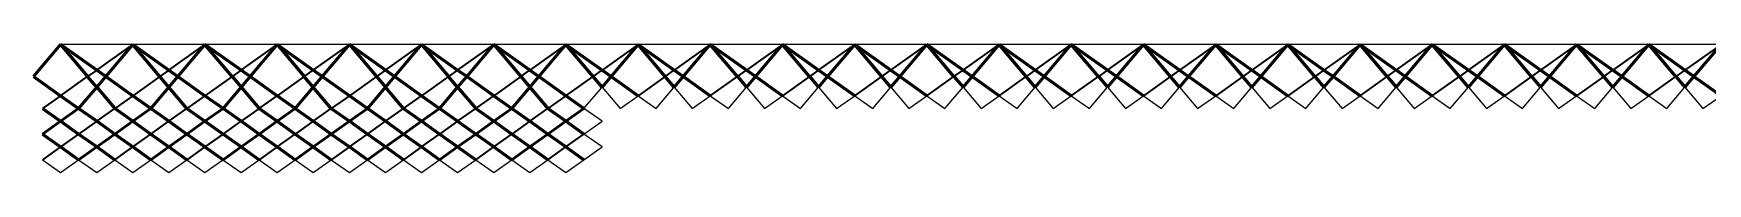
# Model space of a CAD drawing. Header units: millimetres. Extents: x 0 to 143, y 53 to 59.
# Drawn here: x 0.4 to 71.6, y 53.5 to 58.9 of the extents above; entities that cross this region are included whole.
import ezdxf

# ---------------------------------------------------------------- set-up
doc = ezdxf.new("R2010")
doc.units = ezdxf.units.MM
doc.layers.add('Concrete bases', color=2, linetype='Continuous')
for name, color, linetype, lineweight in [('Tendons 1 internal', 50, 'Continuous', 50), ('Tendons 2 external', 201, 'Continuous', 35), ('Tendons 3 middle', 170, 'Continuous', 60)]:
    doc.layers.add(name, color=color, linetype=linetype, lineweight=lineweight)

msp = doc.modelspace()

# ---------------------------------------------------------------- linework, layer by layer
at = {"layer": 'Concrete bases'}
for points in [[(1.535, 58.948), (0.383, 57.584), (1.535, 56.765), (2.686, 57.584)], [(4.605, 58.948), (1.535, 58.948), (3.07, 57.857)], [(1.535, 58.948), (2.686, 57.584), (3.07, 57.857)], [(4.605, 58.948), (3.07, 57.857), (3.453, 57.584)], [(4.605, 58.948), (3.453, 57.584), (4.605, 56.765), (5.756, 57.584)], [(4.605, 58.948), (5.756, 57.584), (6.14, 57.857)], [(7.675, 58.948), (4.605, 58.948), (6.14, 57.857)], [(7.675, 58.948), (6.14, 57.857), (6.523, 57.584)], [(7.675, 58.948), (6.523, 57.584), (7.675, 56.765), (8.826, 57.584)], [(10.745, 58.948), (7.675, 58.948), (9.21, 57.857)], [(7.675, 58.948), (8.826, 57.584), (9.21, 57.857)], [(10.745, 58.948), (9.21, 57.857), (9.593, 57.584)], [(10.745, 58.948), (9.593, 57.584), (10.745, 56.765), (11.896, 57.584)], [(10.745, 58.948), (11.896, 57.584), (12.28, 57.857)], [(13.815, 58.948), (10.745, 58.948), (12.28, 57.857)], [(13.815, 58.948), (12.28, 57.857), (12.663, 57.584)], [(13.815, 58.948), (12.663, 57.584), (13.815, 56.765), (14.966, 57.584)], [(13.815, 58.948), (14.966, 57.584), (15.35, 57.857)], [(16.885, 58.948), (13.815, 58.948), (15.35, 57.857)], [(16.885, 58.948), (15.35, 57.857), (15.733, 57.584)], [(16.885, 58.948), (15.733, 57.584), (16.885, 56.765), (18.036, 57.584)], [(19.955, 58.948), (16.885, 58.948), (18.42, 57.857)], [(16.885, 58.948), (18.036, 57.584), (18.42, 57.857)], [(19.955, 58.948), (18.42, 57.857), (18.803, 57.584)], [(19.955, 58.948), (18.803, 57.584), (19.955, 56.765), (21.106, 57.584)], [(23.025, 58.948), (19.955, 58.948), (21.49, 57.857)], [(19.955, 58.948), (21.106, 57.584), (21.49, 57.857)], [(23.025, 58.948), (21.49, 57.857), (21.873, 57.584)], [(23.025, 58.948), (21.873, 57.584), (23.025, 56.765), (24.176, 57.584)], [(23.025, 58.948), (24.176, 57.584), (24.56, 57.857)], [(26.095, 58.948), (23.025, 58.948), (24.56, 57.857)], [(26.095, 58.948), (24.56, 57.857), (24.943, 57.584)], [(26.095, 58.948), (24.943, 57.584), (26.095, 56.765), (27.246, 57.584)], [(29.165, 58.948), (26.095, 58.948), (27.63, 57.857)], [(26.095, 58.948), (27.246, 57.584), (27.63, 57.857)], [(29.165, 58.948), (27.63, 57.857), (28.013, 57.584)], [(29.165, 58.948), (28.013, 57.584), (29.165, 56.765), (30.316, 57.584)], [(29.165, 58.948), (30.316, 57.584), (30.7, 57.857)], [(32.235, 58.948), (29.165, 58.948), (30.7, 57.857)], [(32.235, 58.948), (30.7, 57.857), (31.083, 57.584)], [(32.235, 58.948), (31.083, 57.584), (32.235, 56.765), (33.386, 57.584)], [(32.235, 58.948), (33.386, 57.584), (33.77, 57.857)], [(35.305, 58.948), (32.235, 58.948), (33.77, 57.857)], [(35.305, 58.948), (33.77, 57.857), (34.153, 57.584)], [(35.305, 58.948), (34.153, 57.584), (35.305, 56.765), (36.456, 57.584)], [(38.375, 58.948), (35.305, 58.948), (36.84, 57.857)], [(35.305, 58.948), (36.456, 57.584), (36.84, 57.857)], [(38.375, 58.948), (36.84, 57.857), (37.223, 57.584)], [(38.375, 58.948), (37.223, 57.584), (38.375, 56.765), (39.526, 57.584)], [(41.445, 58.948), (38.375, 58.948), (39.91, 57.857)], [(38.375, 58.948), (39.526, 57.584), (39.91, 57.857)], [(41.445, 58.948), (39.91, 57.857), (40.293, 57.584)], [(41.445, 58.948), (40.293, 57.584), (41.445, 56.765), (42.596, 57.584)], [(41.445, 58.948), (42.596, 57.584), (42.98, 57.857)], [(44.515, 58.948), (41.445, 58.948), (42.98, 57.857)], [(44.515, 58.948), (42.98, 57.857), (43.363, 57.584)], [(44.515, 58.948), (43.363, 57.584), (44.515, 56.765), (45.666, 57.584)], [(47.585, 58.948), (44.515, 58.948), (46.05, 57.857)], [(44.515, 58.948), (45.666, 57.584), (46.05, 57.857)], [(47.585, 58.948), (46.05, 57.857), (46.433, 57.584)], [(47.585, 58.948), (46.433, 57.584), (47.585, 56.765), (48.736, 57.584)], [(47.585, 58.948), (48.736, 57.584), (49.12, 57.857)], [(50.655, 58.948), (47.585, 58.948), (49.12, 57.857)], [(50.655, 58.948), (49.12, 57.857), (49.503, 57.584)], [(50.655, 58.948), (49.503, 57.584), (50.655, 56.765), (51.806, 57.584)], [(50.655, 58.948), (51.806, 57.584), (52.19, 57.857)], [(53.725, 58.948), (50.655, 58.948), (52.19, 57.857)], [(53.725, 58.948), (52.19, 57.857), (52.573, 57.584)], [(53.725, 58.948), (52.573, 57.584), (53.725, 56.765), (54.876, 57.584)], [(56.795, 58.948), (53.725, 58.948), (55.26, 57.857)], [(53.725, 58.948), (54.876, 57.584), (55.26, 57.857)], [(56.795, 58.948), (55.26, 57.857), (55.643, 57.584)], [(56.795, 58.948), (55.643, 57.584), (56.795, 56.765), (57.946, 57.584)], [(59.865, 58.948), (56.795, 58.948), (58.33, 57.857)], [(56.795, 58.948), (57.946, 57.584), (58.33, 57.857)], [(59.865, 58.948), (58.33, 57.857), (58.713, 57.584)], [(59.865, 58.948), (58.713, 57.584), (59.865, 56.765), (61.016, 57.584)], [(59.865, 58.948), (61.016, 57.584), (61.4, 57.857)], [(62.935, 58.948), (59.865, 58.948), (61.4, 57.857)], [(62.935, 58.948), (61.4, 57.857), (61.783, 57.584)], [(62.935, 58.948), (61.783, 57.584), (62.935, 56.765), (64.086, 57.584)], [(66.005, 58.948), (62.935, 58.948), (64.47, 57.857)], [(62.935, 58.948), (64.086, 57.584), (64.47, 57.857)], [(66.005, 58.948), (64.47, 57.857), (64.853, 57.584)], [(66.005, 58.948), (64.853, 57.584), (66.005, 56.765), (67.156, 57.584)], [(66.005, 58.948), (67.156, 57.584), (67.54, 57.857)], [(69.075, 58.948), (66.005, 58.948), (67.54, 57.857)], [(69.075, 58.948), (67.54, 57.857), (67.923, 57.584)], [(69.075, 58.948), (67.923, 57.584), (69.075, 56.765), (70.226, 57.584)], [(69.075, 58.948), (70.226, 57.584), (70.61, 57.857)], [(72.145, 58.948), (69.075, 58.948), (70.61, 57.857)], [(72.145, 58.948), (70.61, 57.857), (70.993, 57.584)], [(72.145, 58.948), (70.993, 57.584), (72.145, 56.765), (73.296, 57.584)], [(3.453, 57.584), (3.07, 57.857), (2.686, 57.584), (3.07, 57.129)], [(6.523, 57.584), (6.14, 57.857), (5.756, 57.584), (6.14, 57.129)], [(9.593, 57.584), (9.21, 57.857), (8.826, 57.584), (9.21, 57.129)], [(12.663, 57.584), (12.28, 57.857), (11.896, 57.584), (12.28, 57.129)], [(15.733, 57.584), (15.35, 57.857), (14.966, 57.584), (15.35, 57.129)], [(18.803, 57.584), (18.42, 57.857), (18.036, 57.584), (18.42, 57.129)], [(21.873, 57.584), (21.49, 57.857), (21.106, 57.584), (21.49, 57.129)], [(24.943, 57.584), (24.56, 57.857), (24.176, 57.584), (24.56, 57.129)], [(28.013, 57.584), (27.63, 57.857), (27.246, 57.584), (27.63, 57.129)], [(31.083, 57.584), (30.7, 57.857), (30.316, 57.584), (30.7, 57.129)], [(34.153, 57.584), (33.77, 57.857), (33.386, 57.584), (33.77, 57.129)], [(37.223, 57.584), (36.84, 57.857), (36.456, 57.584), (36.84, 57.129)], [(40.293, 57.584), (39.91, 57.857), (39.526, 57.584), (39.91, 57.129)], [(43.363, 57.584), (42.98, 57.857), (42.596, 57.584), (42.98, 57.129)], [(46.433, 57.584), (46.05, 57.857), (45.666, 57.584), (46.05, 57.129)], [(49.503, 57.584), (49.12, 57.857), (48.736, 57.584), (49.12, 57.129)], [(52.573, 57.584), (52.19, 57.857), (51.806, 57.584), (52.19, 57.129)], [(55.643, 57.584), (55.26, 57.857), (54.876, 57.584), (55.26, 57.129)], [(58.713, 57.584), (58.33, 57.857), (57.946, 57.584), (58.33, 57.129)], [(61.783, 57.584), (61.4, 57.857), (61.016, 57.584), (61.4, 57.129)], [(64.853, 57.584), (64.47, 57.857), (64.086, 57.584), (64.47, 57.129)], [(67.923, 57.584), (67.54, 57.857), (67.156, 57.584), (67.54, 57.129)], [(70.993, 57.584), (70.61, 57.857), (70.226, 57.584), (70.61, 57.129)], [(3.07, 57.129), (2.686, 57.584), (1.535, 56.765), (2.302, 56.219)], [(3.837, 56.219), (3.07, 57.129), (2.302, 56.219), (3.07, 55.673)], [(3.453, 57.584), (3.07, 57.129), (3.837, 56.219), (4.605, 56.765)], [(6.14, 57.129), (5.756, 57.584), (4.605, 56.765), (5.372, 56.219)], [(6.907, 56.219), (6.14, 57.129), (5.372, 56.219), (6.14, 55.673)], [(7.675, 56.765), (6.523, 57.584), (6.14, 57.129), (6.907, 56.219)], [(9.21, 57.129), (8.826, 57.584), (7.675, 56.765), (8.442, 56.219)], [(9.977, 56.219), (9.21, 57.129), (8.442, 56.219), (9.21, 55.673)], [(9.593, 57.584), (9.21, 57.129), (9.977, 56.219), (10.745, 56.765)], [(12.28, 57.129), (11.896, 57.584), (10.745, 56.765), (11.512, 56.219)], [(13.047, 56.219), (12.28, 57.129), (11.512, 56.219), (12.28, 55.673)], [(13.815, 56.765), (12.663, 57.584), (12.28, 57.129), (13.047, 56.219)], [(15.35, 57.129), (14.966, 57.584), (13.815, 56.765), (14.582, 56.219)], [(16.117, 56.219), (15.35, 57.129), (14.582, 56.219), (15.35, 55.673)], [(16.885, 56.765), (15.733, 57.584), (15.35, 57.129), (16.117, 56.219)], [(18.42, 57.129), (18.036, 57.584), (16.885, 56.765), (17.652, 56.219)], [(19.187, 56.219), (18.42, 57.129), (17.652, 56.219), (18.42, 55.673)], [(18.803, 57.584), (18.42, 57.129), (19.187, 56.219), (19.955, 56.765)], [(21.49, 57.129), (21.106, 57.584), (19.955, 56.765), (20.722, 56.219)], [(22.257, 56.219), (21.49, 57.129), (20.722, 56.219), (21.49, 55.673)], [(21.873, 57.584), (21.49, 57.129), (22.257, 56.219), (23.025, 56.765)], [(24.56, 57.129), (24.176, 57.584), (23.025, 56.765), (23.792, 56.219)], [(26.095, 56.765), (24.943, 57.584), (24.56, 57.129), (25.327, 56.219)], [(27.63, 57.129), (27.246, 57.584), (26.095, 56.765), (26.862, 56.219)], [(28.013, 57.584), (27.63, 57.129), (28.397, 56.219), (29.165, 56.765)], [(30.7, 57.129), (30.316, 57.584), (29.165, 56.765), (29.932, 56.219)], [(32.235, 56.765), (31.083, 57.584), (30.7, 57.129), (31.467, 56.219)], [(33.77, 57.129), (33.386, 57.584), (32.235, 56.765), (33.002, 56.219)], [(35.305, 56.765), (34.153, 57.584), (33.77, 57.129), (34.537, 56.219)], [(36.84, 57.129), (36.456, 57.584), (35.305, 56.765), (36.072, 56.219)], [(37.223, 57.584), (36.84, 57.129), (37.607, 56.219), (38.375, 56.765)], [(39.91, 57.129), (39.526, 57.584), (38.375, 56.765), (39.142, 56.219)], [(40.293, 57.584), (39.91, 57.129), (40.677, 56.219), (41.445, 56.765)], [(42.98, 57.129), (42.596, 57.584), (41.445, 56.765), (42.212, 56.219)], [(44.515, 56.765), (43.363, 57.584), (42.98, 57.129), (43.747, 56.219)], [(46.05, 57.129), (45.666, 57.584), (44.515, 56.765), (45.282, 56.219)], [(46.433, 57.584), (46.05, 57.129), (46.817, 56.219), (47.585, 56.765)], [(49.12, 57.129), (48.736, 57.584), (47.585, 56.765), (48.352, 56.219)], [(50.655, 56.765), (49.503, 57.584), (49.12, 57.129), (49.887, 56.219)], [(52.19, 57.129), (51.806, 57.584), (50.655, 56.765), (51.422, 56.219)], [(53.725, 56.765), (52.573, 57.584), (52.19, 57.129), (52.957, 56.219)], [(55.26, 57.129), (54.876, 57.584), (53.725, 56.765), (54.492, 56.219)], [(55.643, 57.584), (55.26, 57.129), (56.027, 56.219), (56.795, 56.765)], [(58.33, 57.129), (57.946, 57.584), (56.795, 56.765), (57.562, 56.219)], [(58.713, 57.584), (58.33, 57.129), (59.097, 56.219), (59.865, 56.765)], [(61.4, 57.129), (61.016, 57.584), (59.865, 56.765), (60.632, 56.219)], [(62.935, 56.765), (61.783, 57.584), (61.4, 57.129), (62.167, 56.219)], [(64.47, 57.129), (64.086, 57.584), (62.935, 56.765), (63.702, 56.219)], [(64.853, 57.584), (64.47, 57.129), (65.237, 56.219), (66.005, 56.765)], [(67.54, 57.129), (67.156, 57.584), (66.005, 56.765), (66.772, 56.219)], [(69.075, 56.765), (67.923, 57.584), (67.54, 57.129), (68.307, 56.219)], [(70.61, 57.129), (70.226, 57.584), (69.075, 56.765), (69.842, 56.219)], [(72.145, 56.765), (70.993, 57.584), (70.61, 57.129), (71.377, 56.219)], [(1.535, 56.765), (0.767, 56.219), (1.535, 55.673), (2.302, 56.219)], [(4.605, 56.765), (3.837, 56.219), (4.605, 55.673), (5.372, 56.219)], [(7.675, 56.765), (6.907, 56.219), (7.675, 55.673), (8.442, 56.219)], [(10.745, 56.765), (9.977, 56.219), (10.745, 55.673), (11.512, 56.219)], [(13.815, 56.765), (13.047, 56.219), (13.815, 55.673), (14.582, 56.219)], [(16.885, 56.765), (16.117, 56.219), (16.885, 55.673), (17.652, 56.219)], [(19.955, 56.765), (19.187, 56.219), (19.955, 55.673), (20.722, 56.219)], [(23.025, 56.765), (22.257, 56.219), (23.025, 55.673), (23.792, 56.219)], [(1.535, 55.673), (0.767, 55.128), (1.535, 54.582), (2.302, 55.128)], [(2.302, 56.219), (1.535, 55.673), (2.302, 55.128), (3.07, 55.673)], [(3.07, 55.673), (2.302, 55.128), (3.07, 54.582), (3.837, 55.128)], [(3.837, 56.219), (3.07, 55.673), (3.837, 55.128), (4.605, 55.673)], [(4.605, 55.673), (3.837, 55.128), (4.605, 54.582), (5.372, 55.128)], [(5.372, 56.219), (4.605, 55.673), (5.372, 55.128), (6.14, 55.673)], [(6.14, 55.673), (5.372, 55.128), (6.14, 54.582), (6.907, 55.128)], [(6.907, 56.219), (6.14, 55.673), (6.907, 55.128), (7.675, 55.673)], [(7.675, 55.673), (6.907, 55.128), (7.675, 54.582), (8.442, 55.128)], [(8.442, 56.219), (7.675, 55.673), (8.442, 55.128), (9.21, 55.673)], [(9.21, 55.673), (8.442, 55.128), (9.21, 54.582), (9.977, 55.128)], [(9.977, 56.219), (9.21, 55.673), (9.977, 55.128), (10.745, 55.673)], [(10.745, 55.673), (9.977, 55.128), (10.745, 54.582), (11.512, 55.128)], [(11.512, 56.219), (10.745, 55.673), (11.512, 55.128), (12.28, 55.673)], [(12.28, 55.673), (11.512, 55.128), (12.28, 54.582), (13.047, 55.128)], [(13.047, 56.219), (12.28, 55.673), (13.047, 55.128), (13.815, 55.673)], [(13.815, 55.673), (13.047, 55.128), (13.815, 54.582), (14.582, 55.128)], [(14.582, 56.219), (13.815, 55.673), (14.582, 55.128), (15.35, 55.673)], [(15.35, 55.673), (14.582, 55.128), (15.35, 54.582), (16.117, 55.128)], [(16.117, 56.219), (15.35, 55.673), (16.117, 55.128), (16.885, 55.673)], [(16.885, 55.673), (16.117, 55.128), (16.885, 54.582), (17.652, 55.128)], [(17.652, 56.219), (16.885, 55.673), (17.652, 55.128), (18.42, 55.673)], [(18.42, 55.673), (17.652, 55.128), (18.42, 54.582), (19.187, 55.128)], [(19.187, 56.219), (18.42, 55.673), (19.187, 55.128), (19.955, 55.673)], [(19.955, 55.673), (19.187, 55.128), (19.955, 54.582), (20.722, 55.128)], [(20.722, 56.219), (19.955, 55.673), (20.722, 55.128), (21.49, 55.673)], [(21.49, 55.673), (20.722, 55.128), (21.49, 54.582), (22.257, 55.128)], [(22.257, 56.219), (21.49, 55.673), (22.257, 55.128), (23.025, 55.673)], [(23.025, 55.673), (22.257, 55.128), (23.025, 54.582), (23.792, 55.128)], [(23.792, 56.219), (23.025, 55.673), (23.792, 55.128), (24.56, 55.673)], [(2.302, 55.128), (1.535, 54.582), (2.302, 54.036), (3.07, 54.582)], [(3.837, 55.128), (3.07, 54.582), (3.837, 54.036), (4.605, 54.582)], [(5.372, 55.128), (4.605, 54.582), (5.372, 54.036), (6.14, 54.582)], [(6.907, 55.128), (6.14, 54.582), (6.907, 54.036), (7.675, 54.582)], [(8.442, 55.128), (7.675, 54.582), (8.442, 54.036), (9.21, 54.582)], [(9.977, 55.128), (9.21, 54.582), (9.977, 54.036), (10.745, 54.582)], [(11.512, 55.128), (10.745, 54.582), (11.512, 54.036), (12.28, 54.582)], [(13.047, 55.128), (12.28, 54.582), (13.047, 54.036), (13.815, 54.582)], [(14.582, 55.128), (13.815, 54.582), (14.582, 54.036), (15.35, 54.582)], [(16.117, 55.128), (15.35, 54.582), (16.117, 54.036), (16.885, 54.582)], [(17.652, 55.128), (16.885, 54.582), (17.652, 54.036), (18.42, 54.582)], [(19.187, 55.128), (18.42, 54.582), (19.187, 54.036), (19.955, 54.582)], [(20.722, 55.128), (19.955, 54.582), (20.722, 54.036), (21.49, 54.582)], [(22.257, 55.128), (21.49, 54.582), (22.257, 54.036), (23.025, 54.582)], [(23.792, 55.128), (23.025, 54.582), (23.792, 54.036), (24.56, 54.582)], [(1.535, 54.582), (0.767, 54.036), (1.535, 53.49), (2.302, 54.036)], [(3.07, 54.582), (2.302, 54.036), (3.07, 53.49), (3.837, 54.036)], [(4.605, 54.582), (3.837, 54.036), (4.605, 53.49), (5.372, 54.036)], [(6.14, 54.582), (5.372, 54.036), (6.14, 53.49), (6.907, 54.036)], [(7.675, 54.582), (6.907, 54.036), (7.675, 53.49), (8.442, 54.036)], [(9.21, 54.582), (8.442, 54.036), (9.21, 53.49), (9.977, 54.036)], [(10.745, 54.582), (9.977, 54.036), (10.745, 53.49), (11.512, 54.036)], [(12.28, 54.582), (11.512, 54.036), (12.28, 53.49), (13.047, 54.036)], [(13.815, 54.582), (13.047, 54.036), (13.815, 53.49), (14.582, 54.036)], [(15.35, 54.582), (14.582, 54.036), (15.35, 53.49), (16.117, 54.036)], [(16.885, 54.582), (16.117, 54.036), (16.885, 53.49), (17.652, 54.036)], [(18.42, 54.582), (17.652, 54.036), (18.42, 53.49), (19.187, 54.036)], [(19.955, 54.582), (19.187, 54.036), (19.955, 53.49), (20.722, 54.036)], [(21.49, 54.582), (20.722, 54.036), (21.49, 53.49), (22.257, 54.036)], [(23.025, 54.582), (22.257, 54.036), (23.025, 53.49), (23.792, 54.036)]]:
    msp.add_lwpolyline(points, close=True, dxfattribs=at)
at = {"layer": 'Tendons 1 internal', "linetype": 'Continuous', "ltscale": 250}
for p, q in [((1.535, 58.948, 0.4), (0.384, 57.584, 0.4)), ((4.605, 58.948, 0.4), (3.454, 57.584, 0.4)), ((7.675, 58.948, 0.4), (6.524, 57.584, 0.4)), ((10.745, 58.948, 0.4), (9.594, 57.584, 0.4)), ((13.815, 58.948, 0.4), (12.664, 57.584, 0.4)), ((16.885, 58.948, 0.4), (15.734, 57.584, 0.4)), ((19.955, 58.948, 0.4), (18.804, 57.584, 0.4)), ((21.874, 57.584, 0.4), (23.025, 58.948, 0.4)), ((26.095, 58.948, 0.4), (24.944, 57.584, 0.4)), ((28.014, 57.584, 0.4), (29.165, 58.948, 0.4)), ((32.235, 58.948, 0.4), (31.084, 57.584, 0.4)), ((35.305, 58.948, 0.4), (34.154, 57.584, 0.4)), ((38.375, 58.948, 0.4), (37.224, 57.584, 0.4)), ((41.445, 58.948, 0.4), (40.294, 57.584, 0.4)), ((44.515, 58.948, 0.4), (43.364, 57.584, 0.4)), ((46.434, 57.584, 0.4), (47.585, 58.948, 0.4)), ((50.655, 58.948, 0.4), (49.504, 57.584, 0.4)), ((53.725, 58.948, 0.4), (52.574, 57.584, 0.4)), ((56.795, 58.948, 0.4), (55.644, 57.584, 0.4)), ((58.714, 57.584, 0.4), (59.865, 58.948, 0.4)), ((62.935, 58.948, 0.4), (61.784, 57.584, 0.4)), ((64.854, 57.584, 0.4), (66.005, 58.948, 0.4)), ((69.075, 58.948, 0.4), (67.924, 57.584, 0.4)), ((72.145, 58.948, 0.4), (70.994, 57.584, 0.4)), ((2.303, 56.219, 0.4), (3.07, 57.129, 0.4)), ((3.07, 57.129, 0.4), (3.454, 57.584, 0.4)), ((5.373, 56.219, 0.4), (6.14, 57.129, 0.4)), ((6.14, 57.129, 0.4), (6.524, 57.584, 0.4)), ((8.443, 56.219, 0.4), (9.21, 57.129, 0.4)), ((9.21, 57.129, 0.4), (9.594, 57.584, 0.4)), ((11.513, 56.219, 0.4), (12.28, 57.129, 0.4)), ((12.664, 57.584, 0.4), (12.28, 57.129, 0.4)), ((15.35, 57.129, 0.4), (14.583, 56.219, 0.4)), ((15.35, 57.129, 0.4), (15.734, 57.584, 0.4)), ((18.42, 57.129, 0.4), (17.653, 56.219, 0.4)), ((18.42, 57.129, 0.4), (18.804, 57.584, 0.4)), ((21.49, 57.129, 0.4), (20.723, 56.219, 0.4)), ((21.874, 57.584, 0.4), (21.49, 57.129, 0.4)), ((24.56, 57.129, 0.4), (24.944, 57.584, 0.4)), ((27.63, 57.129, 0.4), (28.014, 57.584, 0.4)), ((31.084, 57.584, 0.4), (30.7, 57.129, 0.4)), ((33.77, 57.129, 0.4), (34.154, 57.584, 0.4)), ((37.224, 57.584, 0.4), (36.84, 57.129, 0.4)), ((40.294, 57.584, 0.4), (39.91, 57.129, 0.4)), ((42.98, 57.129, 0.4), (43.364, 57.584, 0.4)), ((46.05, 57.129, 0.4), (46.434, 57.584, 0.4)), ((49.12, 57.129, 0.4), (49.504, 57.584, 0.4)), ((52.19, 57.129, 0.4), (52.574, 57.584, 0.4)), ((55.26, 57.129, 0.4), (55.644, 57.584, 0.4)), ((58.33, 57.129, 0.4), (58.714, 57.584, 0.4)), ((61.784, 57.584, 0.4), (61.4, 57.129, 0.4)), ((64.47, 57.129, 0.4), (64.854, 57.584, 0.4)), ((67.924, 57.584, 0.4), (67.54, 57.129, 0.4)), ((70.994, 57.584, 0.4), (70.61, 57.129, 0.4)), ((1.535, 55.674, 0.4), (0.768, 55.128, 0.4)), ((2.303, 56.219, 0.4), (1.535, 55.674, 0.4)), ((3.838, 55.128, 0.4), (4.605, 55.674, 0.4)), ((5.373, 56.219, 0.4), (4.605, 55.674, 0.4)), ((6.908, 55.128, 0.4), (7.675, 55.674, 0.4)), ((7.675, 55.674, 0.4), (8.443, 56.219, 0.4)), ((10.745, 55.674, 0.4), (9.978, 55.128, 0.4)), ((11.513, 56.219, 0.4), (10.745, 55.674, 0.4)), ((13.815, 55.674, 0.4), (13.048, 55.128, 0.4)), ((13.815, 55.674, 0.4), (14.583, 56.219, 0.4)), ((16.885, 55.674, 0.4), (16.118, 55.128, 0.4)), ((17.653, 56.219, 0.4), (16.885, 55.674, 0.4)), ((19.955, 55.674, 0.4), (19.188, 55.128, 0.4)), ((19.955, 55.674, 0.4), (20.723, 56.219, 0.4)), ((23.025, 55.674, 0.4), (22.258, 55.128, 0.4)), ((23.793, 56.219, 0.4), (23.025, 55.674, 0.4)), ((3.07, 54.582, 0.4), (3.838, 55.128, 0.4)), ((6.14, 54.582, 0.4), (6.908, 55.128, 0.4)), ((9.978, 55.128, 0.4), (9.21, 54.582, 0.4)), ((13.048, 55.128, 0.4), (12.28, 54.582, 0.4)), ((16.118, 55.128, 0.4), (15.35, 54.582, 0.4)), ((19.188, 55.128, 0.4), (18.42, 54.582, 0.4)), ((21.49, 54.582, 0.4), (22.258, 55.128, 0.4)), ((3.07, 54.582, 0.4), (2.303, 54.036, 0.4)), ((6.14, 54.582, 0.4), (5.373, 54.036, 0.4)), ((9.21, 54.582, 0.4), (8.443, 54.036, 0.4)), ((11.513, 54.036, 0.4), (12.28, 54.582, 0.4)), ((15.35, 54.582, 0.4), (14.583, 54.036, 0.4)), ((17.653, 54.036, 0.4), (18.42, 54.582, 0.4)), ((21.49, 54.582, 0.4), (20.723, 54.036, 0.4))]:
    msp.add_line(p, q, dxfattribs=at)
at = {"layer": 'Tendons 2 external', "linetype": 'Continuous', "ltscale": 250}
for p, q in [((3.07, 57.857, 0.9), (4.605, 58.948, 0.9)), ((6.14, 57.857, 0.9), (7.675, 58.948, 0.9)), ((9.21, 57.857, 0.9), (10.745, 58.948, 0.9)), ((12.28, 57.857, 0.9), (13.815, 58.948, 0.9)), ((15.35, 57.857, 0.9), (16.885, 58.948, 0.9)), ((18.42, 57.857, 0.9), (19.955, 58.948, 0.9)), ((23.025, 58.948, 0.9), (21.49, 57.857, 0.9)), ((26.095, 58.948, 0.9), (24.56, 57.857, 0.9)), ((29.165, 58.948, 0.9), (27.63, 57.857, 0.9)), ((32.235, 58.948, 0.9), (30.7, 57.857, 0.9)), ((33.77, 57.857, 0.9), (35.305, 58.948, 0.9)), ((36.84, 57.857, 0.9), (38.375, 58.948, 0.9)), ((39.91, 57.857, 0.9), (41.445, 58.948, 0.9)), ((42.98, 57.857, 0.9), (44.515, 58.948, 0.9)), ((46.05, 57.857, 0.9), (47.585, 58.948, 0.9)), ((50.655, 58.948, 0.9), (49.12, 57.857, 0.9)), ((53.725, 58.948, 0.9), (52.19, 57.857, 0.9)), ((56.795, 58.948, 0.9), (55.26, 57.857, 0.9)), ((58.33, 57.857, 0.9), (59.865, 58.948, 0.9)), ((61.4, 57.857, 0.9), (62.935, 58.948, 0.9)), ((66.005, 58.948, 0.9), (64.47, 57.857, 0.9)), ((69.075, 58.948, 0.9), (67.54, 57.857, 0.9)), ((72.145, 58.948, 0.9), (70.61, 57.857, 0.9)), ((3.07, 57.857, 0.9), (2.686, 57.584, 0.9)), ((6.14, 57.857, 0.9), (5.756, 57.584, 0.9)), ((9.21, 57.857, 0.9), (8.826, 57.584, 0.9)), ((11.896, 57.584, 0.9), (12.28, 57.857, 0.9)), ((15.35, 57.857, 0.9), (14.966, 57.584, 0.9)), ((18.42, 57.857, 0.9), (18.036, 57.584, 0.9)), ((21.106, 57.584, 0.9), (21.49, 57.857, 0.9)), ((24.176, 57.584, 0.9), (24.56, 57.857, 0.9)), ((27.246, 57.584, 0.9), (27.63, 57.857, 0.9)), ((30.316, 57.584, 0.9), (30.7, 57.857, 0.9)), ((33.77, 57.857, 0.9), (33.386, 57.584, 0.9)), ((36.456, 57.584, 0.9), (36.84, 57.857, 0.9)), ((39.526, 57.584, 0.9), (39.91, 57.857, 0.9)), ((42.98, 57.857, 0.9), (42.596, 57.584, 0.9)), ((46.05, 57.857, 0.9), (45.666, 57.584, 0.9)), ((49.12, 57.857, 0.9), (48.736, 57.584, 0.9)), ((52.19, 57.857, 0.9), (51.806, 57.584, 0.9)), ((55.26, 57.857, 0.9), (54.876, 57.584, 0.9)), ((57.946, 57.584, 0.9), (58.33, 57.857, 0.9)), ((61.4, 57.857, 0.9), (61.016, 57.584, 0.9)), ((64.47, 57.857, 0.9), (64.086, 57.584, 0.9)), ((67.156, 57.584, 0.9), (67.54, 57.857, 0.9)), ((70.61, 57.857, 0.9), (70.226, 57.584, 0.9)), ((1.535, 56.765, 0.9), (2.686, 57.584, 0.9)), ((5.756, 57.584, 0.9), (4.605, 56.765, 0.9)), ((8.826, 57.584, 0.9), (7.675, 56.765, 0.9)), ((11.896, 57.584, 0.9), (10.745, 56.765, 0.9)), ((14.966, 57.584, 0.9), (13.815, 56.765, 0.9)), ((18.036, 57.584, 0.9), (16.885, 56.765, 0.9)), ((21.106, 57.584, 0.9), (19.955, 56.765, 0.9)), ((23.025, 56.765, 0.9), (24.176, 57.584, 0.9)), ((27.246, 57.584, 0.9), (26.095, 56.765, 0.9)), ((29.165, 56.765, 0.9), (30.316, 57.584, 0.9)), ((33.386, 57.584, 0.9), (32.235, 56.765, 0.9)), ((35.305, 56.765, 0.9), (36.456, 57.584, 0.9)), ((38.375, 56.765, 0.9), (39.526, 57.584, 0.9)), ((41.445, 56.765, 0.9), (42.596, 57.584, 0.9)), ((44.515, 56.765, 0.9), (45.666, 57.584, 0.9)), ((48.736, 57.584, 0.9), (47.585, 56.765, 0.9)), ((51.806, 57.584, 0.9), (50.655, 56.765, 0.9)), ((54.876, 57.584, 0.9), (53.725, 56.765, 0.9)), ((56.795, 56.765, 0.9), (57.946, 57.584, 0.9)), ((59.865, 56.765, 0.9), (61.016, 57.584, 0.9)), ((64.086, 57.584, 0.9), (62.935, 56.765, 0.9)), ((67.156, 57.584, 0.9), (66.005, 56.765, 0.9)), ((69.075, 56.765, 0.9), (70.226, 57.584, 0.9)), ((1.535, 56.765, 0.9), (0.768, 56.219, 0.9)), ((4.605, 56.765, 0.9), (3.838, 56.219, 0.9)), ((7.675, 56.765, 0.9), (6.908, 56.219, 0.9)), ((9.978, 56.219, 0.9), (10.745, 56.765, 0.9)), ((13.815, 56.765, 0.9), (13.048, 56.219, 0.9)), ((16.118, 56.219, 0.9), (16.885, 56.765, 0.9)), ((19.188, 56.219, 0.9), (19.955, 56.765, 0.9)), ((23.025, 56.765, 0.9), (22.258, 56.219, 0.9)), ((3.07, 55.674, 0.9), (2.303, 55.128, 0.9)), ((3.07, 55.674, 0.9), (3.838, 56.219, 0.9)), ((5.373, 55.128, 0.9), (6.14, 55.674, 0.9)), ((6.14, 55.674, 0.9), (6.908, 56.219, 0.9)), ((8.443, 55.128, 0.9), (9.21, 55.674, 0.9)), ((9.978, 56.219, 0.9), (9.21, 55.674, 0.9)), ((12.28, 55.674, 0.9), (11.513, 55.128, 0.9)), ((12.28, 55.674, 0.9), (13.048, 56.219, 0.9)), ((14.583, 55.128, 0.9), (15.35, 55.674, 0.9)), ((15.35, 55.674, 0.9), (16.118, 56.219, 0.9)), ((18.42, 55.674, 0.9), (17.653, 55.128, 0.9)), ((18.42, 55.674, 0.9), (19.188, 56.219, 0.9)), ((21.49, 55.674, 0.9), (20.723, 55.128, 0.9)), ((21.49, 55.674, 0.9), (22.258, 56.219, 0.9)), ((2.303, 55.128, 0.9), (1.535, 54.582, 0.9)), ((4.605, 54.582, 0.9), (5.373, 55.128, 0.9)), ((8.443, 55.128, 0.9), (7.675, 54.582, 0.9)), ((10.745, 54.582, 0.9), (11.513, 55.128, 0.9)), ((13.815, 54.582, 0.9), (14.583, 55.128, 0.9)), ((16.885, 54.582, 0.9), (17.653, 55.128, 0.9)), ((19.955, 54.582, 0.9), (20.723, 55.128, 0.9)), ((23.025, 54.582, 0.9), (23.793, 55.128, 0.9)), ((1.535, 54.582, 0.9), (0.768, 54.036, 0.9)), ((3.838, 54.036, 0.9), (4.605, 54.582, 0.9)), ((7.675, 54.582, 0.9), (6.908, 54.036, 0.9)), ((10.745, 54.582, 0.9), (9.978, 54.036, 0.9)), ((13.815, 54.582, 0.9), (13.048, 54.036, 0.9)), ((16.885, 54.582, 0.9), (16.118, 54.036, 0.9)), ((19.188, 54.036, 0.9), (19.955, 54.582, 0.9)), ((22.258, 54.036, 0.9), (23.025, 54.582, 0.9))]:
    msp.add_line(p, q, dxfattribs=at)
at = {"layer": 'Tendons 3 middle', "linetype": 'Continuous', "ltscale": 250}
for p, q in [((3.07, 57.857, 0.65), (1.535, 58.948, 0.65)), ((1.535, 58.948, 0.65), (2.686, 57.584, 0.65)), ((5.756, 57.584, 0.65), (4.605, 58.948, 0.65)), ((4.605, 58.948, 0.65), (6.14, 57.857, 0.65)), ((8.826, 57.584, 0.65), (7.675, 58.948, 0.65)), ((9.21, 57.857, 0.65), (7.675, 58.948, 0.65)), ((10.745, 58.948, 0.65), (12.28, 57.857, 0.65)), ((10.745, 58.948, 0.65), (11.896, 57.584, 0.65)), ((15.35, 57.857, 0.65), (13.815, 58.948, 0.65)), ((13.815, 58.948, 0.65), (14.966, 57.584, 0.65)), ((16.885, 58.948, 0.65), (18.036, 57.584, 0.65)), ((16.885, 58.948, 0.65), (18.42, 57.857, 0.65)), ((21.49, 57.857, 0.65), (19.955, 58.948, 0.65)), ((19.955, 58.948, 0.65), (21.106, 57.584, 0.65)), ((24.176, 57.584, 0.65), (23.025, 58.948, 0.65)), ((23.025, 58.948, 0.65), (24.56, 57.857, 0.65)), ((27.246, 57.584, 0.65), (26.095, 58.948, 0.65)), ((26.095, 58.948, 0.65), (27.63, 57.857, 0.65)), ((30.316, 57.584, 0.65), (29.165, 58.948, 0.65)), ((30.7, 57.857, 0.65), (29.165, 58.948, 0.65)), ((33.386, 57.584, 0.65), (32.235, 58.948, 0.65)), ((33.77, 57.857, 0.65), (32.235, 58.948, 0.65)), ((36.456, 57.584, 0.65), (35.305, 58.948, 0.65)), ((35.305, 58.948, 0.65), (36.84, 57.857, 0.65)), ((39.526, 57.584, 0.65), (38.375, 58.948, 0.65)), ((39.91, 57.857, 0.65), (38.375, 58.948, 0.65)), ((42.596, 57.584, 0.65), (41.445, 58.948, 0.65)), ((41.445, 58.948, 0.65), (42.98, 57.857, 0.65)), ((45.666, 57.584, 0.65), (44.515, 58.948, 0.65)), ((46.05, 57.857, 0.65), (44.515, 58.948, 0.65)), ((48.736, 57.584, 0.65), (47.585, 58.948, 0.65)), ((49.12, 57.857, 0.65), (47.585, 58.948, 0.65)), ((51.806, 57.584, 0.65), (50.655, 58.948, 0.65)), ((50.655, 58.948, 0.65), (52.19, 57.857, 0.65)), ((54.876, 57.584, 0.65), (53.725, 58.948, 0.65)), ((53.725, 58.948, 0.65), (55.26, 57.857, 0.65)), ((57.946, 57.584, 0.65), (56.795, 58.948, 0.65)), ((56.795, 58.948, 0.65), (58.33, 57.857, 0.65)), ((61.016, 57.584, 0.65), (59.865, 58.948, 0.65)), ((59.865, 58.948, 0.65), (61.4, 57.857, 0.65)), ((64.086, 57.584, 0.65), (62.935, 58.948, 0.65)), ((64.47, 57.857, 0.65), (62.935, 58.948, 0.65)), ((67.156, 57.584, 0.65), (66.005, 58.948, 0.65)), ((66.005, 58.948, 0.65), (67.54, 57.857, 0.65)), ((70.226, 57.584, 0.65), (69.075, 58.948, 0.65)), ((70.61, 57.857, 0.65), (69.075, 58.948, 0.65)), ((3.454, 57.584, 0.65), (3.07, 57.857, 0.65)), ((6.14, 57.857, 0.65), (6.524, 57.584, 0.65)), ((9.594, 57.584, 0.65), (9.21, 57.857, 0.65)), ((12.664, 57.584, 0.65), (12.28, 57.857, 0.65)), ((15.734, 57.584, 0.65), (15.35, 57.857, 0.65)), ((18.804, 57.584, 0.65), (18.42, 57.857, 0.65)), ((21.49, 57.857, 0.65), (21.874, 57.584, 0.65)), ((24.56, 57.857, 0.65), (24.944, 57.584, 0.65)), ((28.014, 57.584, 0.65), (27.63, 57.857, 0.65)), ((31.084, 57.584, 0.65), (30.7, 57.857, 0.65)), ((34.154, 57.584, 0.65), (33.77, 57.857, 0.65)), ((36.84, 57.857, 0.65), (37.224, 57.584, 0.65)), ((39.91, 57.857, 0.65), (40.294, 57.584, 0.65)), ((43.364, 57.584, 0.65), (42.98, 57.857, 0.65)), ((46.434, 57.584, 0.65), (46.05, 57.857, 0.65)), ((49.12, 57.857, 0.65), (49.504, 57.584, 0.65)), ((52.574, 57.584, 0.65), (52.19, 57.857, 0.65)), ((55.26, 57.857, 0.65), (55.644, 57.584, 0.65)), ((58.714, 57.584, 0.65), (58.33, 57.857, 0.65)), ((61.4, 57.857, 0.65), (61.784, 57.584, 0.65)), ((64.854, 57.584, 0.65), (64.47, 57.857, 0.65)), ((67.924, 57.584, 0.65), (67.54, 57.857, 0.65)), ((70.994, 57.584, 0.65), (70.61, 57.857, 0.65)), ((0.384, 57.584, 0.65), (1.535, 56.765, 0.65)), ((3.07, 57.129, 0.65), (2.686, 57.584, 0.65)), ((3.07, 57.129, 0.65), (3.838, 56.219, 0.65)), ((3.454, 57.584, 0.65), (4.605, 56.765, 0.65)), ((6.14, 57.129, 0.65), (5.756, 57.584, 0.65)), ((6.908, 56.219, 0.65), (6.14, 57.129, 0.65)), ((6.524, 57.584, 0.65), (7.675, 56.765, 0.65)), ((8.826, 57.584, 0.65), (9.21, 57.129, 0.65)), ((9.21, 57.129, 0.65), (9.978, 56.219, 0.65)), ((10.745, 56.765, 0.65), (9.594, 57.584, 0.65)), ((12.28, 57.129, 0.65), (11.896, 57.584, 0.65)), ((13.048, 56.219, 0.65), (12.28, 57.129, 0.65)), ((13.815, 56.765, 0.65), (12.664, 57.584, 0.65)), ((14.966, 57.584, 0.65), (15.35, 57.129, 0.65)), ((16.118, 56.219, 0.65), (15.35, 57.129, 0.65)), ((16.885, 56.765, 0.65), (15.734, 57.584, 0.65)), ((18.42, 57.129, 0.65), (18.036, 57.584, 0.65)), ((18.42, 57.129, 0.65), (19.188, 56.219, 0.65)), ((19.955, 56.765, 0.65), (18.804, 57.584, 0.65)), ((21.106, 57.584, 0.65), (21.49, 57.129, 0.65)), ((21.49, 57.129, 0.65), (22.258, 56.219, 0.65)), ((23.025, 56.765, 0.65), (21.874, 57.584, 0.65)), ((24.56, 57.129, 0.65), (24.176, 57.584, 0.65)), ((24.944, 57.584, 0.65), (26.095, 56.765, 0.65)), ((27.63, 57.129, 0.65), (27.246, 57.584, 0.65)), ((29.165, 56.765, 0.65), (28.014, 57.584, 0.65)), ((30.316, 57.584, 0.65), (30.7, 57.129, 0.65)), ((32.235, 56.765, 0.65), (31.084, 57.584, 0.65)), ((33.386, 57.584, 0.65), (33.77, 57.129, 0.65)), ((35.305, 56.765, 0.65), (34.154, 57.584, 0.65)), ((36.84, 57.129, 0.65), (36.456, 57.584, 0.65)), ((38.375, 56.765, 0.65), (37.224, 57.584, 0.65)), ((39.526, 57.584, 0.65), (39.91, 57.129, 0.65)), ((41.445, 56.765, 0.65), (40.294, 57.584, 0.65)), ((42.98, 57.129, 0.65), (42.596, 57.584, 0.65)), ((44.515, 56.765, 0.65), (43.364, 57.584, 0.65)), ((45.666, 57.584, 0.65), (46.05, 57.129, 0.65)), ((47.585, 56.765, 0.65), (46.434, 57.584, 0.65)), ((49.12, 57.129, 0.65), (48.736, 57.584, 0.65)), ((50.655, 56.765, 0.65), (49.504, 57.584, 0.65)), ((52.19, 57.129, 0.65), (51.806, 57.584, 0.65)), ((52.574, 57.584, 0.65), (53.725, 56.765, 0.65)), ((54.876, 57.584, 0.65), (55.26, 57.129, 0.65)), ((56.795, 56.765, 0.65), (55.644, 57.584, 0.65)), ((57.946, 57.584, 0.65), (58.33, 57.129, 0.65)), ((58.714, 57.584, 0.65), (59.865, 56.765, 0.65)), ((61.4, 57.129, 0.65), (61.016, 57.584, 0.65)), ((62.935, 56.765, 0.65), (61.784, 57.584, 0.65)), ((64.086, 57.584, 0.65), (64.47, 57.129, 0.65)), ((66.005, 56.765, 0.65), (64.854, 57.584, 0.65)), ((67.54, 57.129, 0.65), (67.156, 57.584, 0.65)), ((69.075, 56.765, 0.65), (67.924, 57.584, 0.65)), ((70.226, 57.584, 0.65), (70.61, 57.129, 0.65)), ((70.994, 57.584, 0.65), (72.145, 56.765, 0.65)), ((1.535, 56.765, 0.65), (2.303, 56.219, 0.65)), ((5.373, 56.219, 0.65), (4.605, 56.765, 0.65)), ((8.443, 56.219, 0.65), (7.675, 56.765, 0.65)), ((11.513, 56.219, 0.65), (10.745, 56.765, 0.65)), ((14.583, 56.219, 0.65), (13.815, 56.765, 0.65)), ((16.885, 56.765, 0.65), (17.653, 56.219, 0.65)), ((19.955, 56.765, 0.65), (20.723, 56.219, 0.65)), ((23.793, 56.219, 0.65), (23.025, 56.765, 0.65)), ((0.768, 56.219, 0.65), (1.535, 55.674, 0.65)), ((2.303, 55.128, 0.65), (1.535, 55.674, 0.65)), ((3.07, 55.674, 0.65), (2.303, 56.219, 0.65)), ((3.838, 55.128, 0.65), (3.07, 55.674, 0.65)), ((4.605, 55.674, 0.65), (3.838, 56.219, 0.65)), ((4.605, 55.674, 0.65), (5.373, 55.128, 0.65)), ((6.14, 55.674, 0.65), (5.373, 56.219, 0.65)), ((6.14, 55.674, 0.65), (6.908, 55.128, 0.65)), ((6.908, 56.219, 0.65), (7.675, 55.674, 0.65)), ((7.675, 55.674, 0.65), (8.443, 55.128, 0.65)), ((9.21, 55.674, 0.65), (8.443, 56.219, 0.65)), ((9.978, 55.128, 0.65), (9.21, 55.674, 0.65)), ((9.978, 56.219, 0.65), (10.745, 55.674, 0.65)), ((10.745, 55.674, 0.65), (11.513, 55.128, 0.65)), ((11.513, 56.219, 0.65), (12.28, 55.674, 0.65)), ((13.048, 55.128, 0.65), (12.28, 55.674, 0.65)), ((13.048, 56.219, 0.65), (13.815, 55.674, 0.65)), ((14.583, 55.128, 0.65), (13.815, 55.674, 0.65)), ((15.35, 55.674, 0.65), (14.583, 56.219, 0.65)), ((16.118, 55.128, 0.65), (15.35, 55.674, 0.65)), ((16.118, 56.219, 0.65), (16.885, 55.674, 0.65)), ((17.653, 55.128, 0.65), (16.885, 55.674, 0.65)), ((18.42, 55.674, 0.65), (17.653, 56.219, 0.65)), ((18.42, 55.674, 0.65), (19.188, 55.128, 0.65)), ((19.188, 56.219, 0.65), (19.955, 55.674, 0.65)), ((20.723, 55.128, 0.65), (19.955, 55.674, 0.65)), ((20.723, 56.219, 0.65), (21.49, 55.674, 0.65)), ((22.258, 55.128, 0.65), (21.49, 55.674, 0.65)), ((23.025, 55.674, 0.65), (22.258, 56.219, 0.65)), ((23.793, 55.128, 0.65), (23.025, 55.674, 0.65)), ((0.768, 55.128, 0.65), (1.535, 54.582, 0.65)), ((3.07, 54.582, 0.65), (2.303, 55.128, 0.65)), ((3.838, 55.128, 0.65), (4.605, 54.582, 0.65)), ((5.373, 55.128, 0.65), (6.14, 54.582, 0.65)), ((7.675, 54.582, 0.65), (6.908, 55.128, 0.65)), ((9.21, 54.582, 0.65), (8.443, 55.128, 0.65)), ((9.978, 55.128, 0.65), (10.745, 54.582, 0.65)), ((12.28, 54.582, 0.65), (11.513, 55.128, 0.65)), ((13.048, 55.128, 0.65), (13.815, 54.582, 0.65)), ((15.35, 54.582, 0.65), (14.583, 55.128, 0.65)), ((16.118, 55.128, 0.65), (16.885, 54.582, 0.65)), ((18.42, 54.582, 0.65), (17.653, 55.128, 0.65)), ((19.955, 54.582, 0.65), (19.188, 55.128, 0.65)), ((21.49, 54.582, 0.65), (20.723, 55.128, 0.65)), ((23.025, 54.582, 0.65), (22.258, 55.128, 0.65)), ((2.303, 54.036, 0.65), (1.535, 54.582, 0.65)), ((3.07, 54.582, 0.65), (3.838, 54.036, 0.65)), ((5.373, 54.036, 0.65), (4.605, 54.582, 0.65)), ((6.908, 54.036, 0.65), (6.14, 54.582, 0.65)), ((7.675, 54.582, 0.65), (8.443, 54.036, 0.65)), ((9.21, 54.582, 0.65), (9.978, 54.036, 0.65)), ((10.745, 54.582, 0.65), (11.513, 54.036, 0.65)), ((12.28, 54.582, 0.65), (13.048, 54.036, 0.65)), ((14.583, 54.036, 0.65), (13.815, 54.582, 0.65)), ((16.118, 54.036, 0.65), (15.35, 54.582, 0.65)), ((17.653, 54.036, 0.65), (16.885, 54.582, 0.65)), ((18.42, 54.582, 0.65), (19.188, 54.036, 0.65)), ((19.955, 54.582, 0.65), (20.723, 54.036, 0.65)), ((22.258, 54.036, 0.65), (21.49, 54.582, 0.65)), ((23.025, 54.582, 0.65), (23.793, 54.036, 0.65))]:
    msp.add_line(p, q, dxfattribs=at)

doc.saveas('drawing.dxf')
